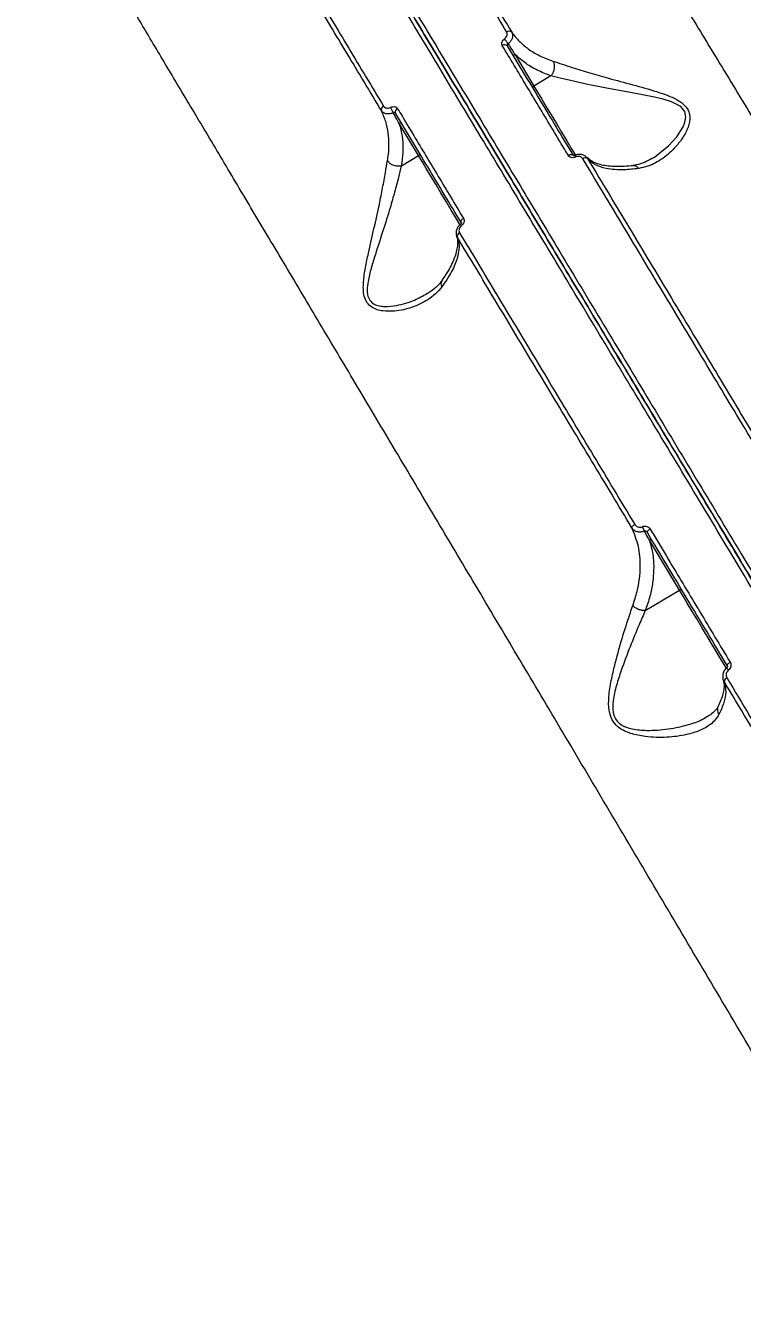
# Model space of a CAD drawing. Header units: millimetres. Extents: x -10374 to 11119, y -8221 to 9433.
# Drawn here: x 1435.2 to 1605.4, y -1585.2 to -1282.4 of the extents above; entities that cross this region are included whole.
import ezdxf

# ---------------------------------------------------------------- set-up
doc = ezdxf.new("R2010")
doc.units = ezdxf.units.MM
for name, color, linetype in [('DIKOM_ОБЪЕКТ', 7, 'Continuous'), ('DIKOM_РАЗМЕР_ЗОНА', 7, 'Continuous'), ('DIKOM_РАЗМЕР_ОБЪЕКТА', 7, 'Continuous')]:
    doc.layers.add(name, color=color, linetype=linetype)
doc.styles.add('style1', font='arial.ttf', dxfattribs={"width": 0.8})
doc.dimstyles.new('1-50', dxfattribs={"dimtxt": 300, "dimasz": 200, "dimexe": 100, "dimexo": 0, "dimgap": 100, "dimtad": 0, "dimdec": 0, "dimtxsty": 'style1', "dimcen": 0, "dimclrd": 7, "dimclre": 7, "dimadec": 1, "dimazin": 2, "dimtfac": 1, "dimtdec": 0, "dimtmove": 1, "dimatfit": 3, "dimfxl": 0, "dimlwd": 25, "dimlwe": 18, "dimarcsym": 0})

# ---------------------------------------------------------------- blocks, each defined once
blk = doc.blocks.new('*D16')
at = {"layer": 'Defpoints', "color": 0, "transparency": 16777216}
for p in [(-9045.1, 5161.67), (3694.49, 5161.67), (1813.16, -6719.94)]:
    blk.add_point(p, dxfattribs=at)
at = {"layer": 'DIKOM_РАЗМЕР_ОБЪЕКТА', "color": 7, "lineweight": 18, "transparency": 16777216}
for p, q in [((3694.49, 5161.67), (-9145.1, 5161.67)), ((1813.16, -6719.94), (-9145.1, -6719.94))]:
    blk.add_line(p, q, dxfattribs=at)
at = {"layer": 'DIKOM_РАЗМЕР_ОБЪЕКТА', "color": 7, "lineweight": 25, "transparency": 16777216}
for p, q in [((-9045.1, 4961.67), (-9045.1, -0.45)), ((-9045.1, -6519.94), (-9045.1, -1080.23))]:
    blk.add_line(p, q, dxfattribs=at)
at = {"layer": 'DIKOM_РАЗМЕР_ОБЪЕКТА', "color": 7, "transparency": 16777216}
for points in [[(-9078.43, 4961.67), (-9011.76, 4961.67), (-9045.1, 5161.67)], [(-9078.43, -6519.94), (-9011.76, -6519.94), (-9045.1, -6719.94)]]:
    blk.add_solid(points, dxfattribs=at)
at = {"layer": 'DIKOM_РАЗМЕР_ОБЪЕКТА', "color": 0, "transparency": 16777216, "insert": (-9045.1, -540.34), "char_height": 300, "attachment_point": 5, "rotation": 90, "style": 'style1'}
blk.add_mtext('11900', dxfattribs=at)
blk = doc.blocks.new('*D15')
at = {"layer": 'Defpoints', "color": 0, "transparency": 16777216}
for p in [(-5227.87, 8308.78), (9119.43, -1150.4), (-5227.87, -1991.82)]:
    blk.add_point(p, dxfattribs=at)
at = {"layer": 'DIKOM_РАЗМЕР_ОБЪЕКТА', "color": 7, "lineweight": 18, "transparency": 16777216}
for p, q in [((-5227.87, -1991.82), (-5227.87, 8408.78)), ((9119.43, -1150.4), (9119.43, 8408.78))]:
    blk.add_line(p, q, dxfattribs=at)
at = {"layer": 'DIKOM_РАЗМЕР_ОБЪЕКТА', "color": 7, "lineweight": 25, "transparency": 16777216}
for p, q in [((-5027.87, 8308.78), (187.44, 8308.78)), ((8919.43, 8308.78), (1267.22, 8308.78))]:
    blk.add_line(p, q, dxfattribs=at)
at = {"layer": 'DIKOM_РАЗМЕР_ОБЪЕКТА', "color": 7, "transparency": 16777216}
for points in [[(-5027.87, 8342.11), (-5027.87, 8275.44), (-5227.87, 8308.78)], [(8919.43, 8342.11), (8919.43, 8275.44), (9119.43, 8308.78)]]:
    blk.add_solid(points, dxfattribs=at)
at = {"layer": 'DIKOM_РАЗМЕР_ОБЪЕКТА', "color": 0, "transparency": 16777216, "insert": (727.33, 8308.78), "char_height": 300, "attachment_point": 5, "style": 'style1'}
blk.add_mtext('14350', dxfattribs=at)
blk = doc.blocks.new('*D14')
at = {"layer": 'Defpoints', "color": 0, "transparency": 16777216}
for p in [(-7515.85, 9236.32), (11119.43, -1423.4), (-7515.85, -2401.58)]:
    blk.add_point(p, dxfattribs=at)
at = {"layer": 'DIKOM_РАЗМЕР_ЗОНА', "color": 7, "lineweight": 18, "transparency": 16777216}
for p, q in [((-7515.85, -2401.58), (-7515.85, 9336.32)), ((11119.43, -1423.4), (11119.43, 9336.32))]:
    blk.add_line(p, q, dxfattribs=at)
at = {"layer": 'DIKOM_РАЗМЕР_ЗОНА', "color": 7, "lineweight": 25, "transparency": 16777216}
for p, q in [((-7315.85, 9236.32), (77.56, 9236.32)), ((10919.43, 9236.32), (1157.34, 9236.32))]:
    blk.add_line(p, q, dxfattribs=at)
at = {"layer": 'DIKOM_РАЗМЕР_ЗОНА', "color": 7, "transparency": 16777216}
for points in [[(-7315.85, 9269.65), (-7315.85, 9202.98), (-7515.85, 9236.32)], [(10919.43, 9269.65), (10919.43, 9202.98), (11119.43, 9236.32)]]:
    blk.add_solid(points, dxfattribs=at)
at = {"layer": 'DIKOM_РАЗМЕР_ЗОНА', "color": 0, "transparency": 16777216, "insert": (617.45, 9236.32), "char_height": 300, "attachment_point": 5, "style": 'style1'}
blk.add_mtext('18650', dxfattribs=at)
blk = doc.blocks.new('*D13')
at = {"layer": 'Defpoints', "color": 0, "transparency": 16777216}
for p in [(-10176.97, 7112.81), (3082.33, 7112.81), (2015.48, -8221.4)]:
    blk.add_point(p, dxfattribs=at)
at = {"layer": 'DIKOM_РАЗМЕР_ЗОНА', "color": 7, "lineweight": 18, "transparency": 16777216}
for p, q in [((3082.33, 7112.81), (-10276.97, 7112.81)), ((2015.48, -8221.4), (-10276.97, -8221.4))]:
    blk.add_line(p, q, dxfattribs=at)
at = {"layer": 'DIKOM_РАЗМЕР_ЗОНА', "color": 7, "lineweight": 25, "transparency": 16777216}
for p, q in [((-10176.97, 6912.81), (-10176.97, -14.41)), ((-10176.97, -8021.4), (-10176.97, -1094.19))]:
    blk.add_line(p, q, dxfattribs=at)
at = {"layer": 'DIKOM_РАЗМЕР_ЗОНА', "color": 7, "transparency": 16777216}
for points in [[(-10210.3, 6912.81), (-10143.64, 6912.81), (-10176.97, 7112.81)], [(-10210.3, -8021.4), (-10143.64, -8021.4), (-10176.97, -8221.4)]]:
    blk.add_solid(points, dxfattribs=at)
at = {"layer": 'DIKOM_РАЗМЕР_ЗОНА', "color": 0, "transparency": 16777216, "insert": (-10176.97, -554.3), "char_height": 300, "attachment_point": 5, "rotation": 90, "style": 'style1'}
blk.add_mtext('15300', dxfattribs=at)

msp = doc.modelspace()

# ---------------------------------------------------------------- linework, layer by layer
at = {"layer": 'DIKOM_ОБЪЕКТ', "color": 7, "linetype": 'Continuous', "lineweight": 15}
for p, q in [((1551.33, -1289.16), (1555.88, -1296.74)), ((1559.92, -1294.31), (1555.88, -1296.74)), ((1528.45, -1313.22), (1523.9, -1305.64)), ((1524.41, -1315.65), (1528.45, -1313.22)), ((1568.43, -1313.75), (1568.62, -1313.96)), ((1590.41, -1416.34), (1583.32, -1404.54)), ((1582.31, -1421.21), (1590.41, -1416.34))]:
    msp.add_line(p, q, dxfattribs=at)
at = {"layer": 'DIKOM_ОБЪЕКТ', "color": 7, "linetype": 'Continuous', "lineweight": 15, "flags": 128}
for points in [[(1583.86, -1313.9), (1584.47, -1313.6), (1587.91, -1310.85), (1589.8, -1308.78), (1591.29, -1306.43), (1591.73, -1305.3), (1591.93, -1304.14), (1591.66, -1302.77), (1590.72, -1301.61), (1588.54, -1300.46), (1586.57, -1299.84), (1584.5, -1299.35), (1578.81, -1298.26), (1573.09, -1297.24), (1568.7, -1296.37), (1564.53, -1295.45), (1562.13, -1294.87), (1559.92, -1294.31), (1559.92, -1294.31), (1559.92, -1294.31)], [(1555.88, -1296.74), (1556.74, -1298.18), (1557.73, -1299.82), (1558.82, -1301.64), (1559.99, -1303.58), (1561.2, -1305.6), (1562.45, -1307.67), (1563.69, -1309.74), (1564.91, -1311.77), (1565.75, -1313.17)], [(1538.31, -1329.63), (1537.48, -1328.25), (1536.26, -1326.22), (1535.02, -1324.16), (1533.78, -1322.08), (1532.56, -1320.06), (1531.39, -1318.12), (1530.3, -1316.31), (1529.31, -1314.66), (1528.45, -1313.22)], [(1564.02, -1313.18), (1564.19, -1313.09), (1564.37, -1313.03), (1564.54, -1312.99), (1564.71, -1312.97), (1564.86, -1312.99), (1564.99, -1313.03), (1565.1, -1313.09), (1565.18, -1313.18)], [(1538.6, -1329.15), (1538.56, -1329.04), (1538.55, -1328.92), (1538.58, -1328.78), (1538.64, -1328.64), (1538.73, -1328.5), (1538.84, -1328.36), (1538.99, -1328.24), (1539.15, -1328.13)], [(1579.15, -1401.61), (1579.13, -1401.53), (1579.15, -1401.43), (1579.2, -1401.33), (1579.27, -1401.22), (1579.38, -1401.1), (1579.5, -1400.99), (1579.64, -1400.87), (1579.8, -1400.77)], [(1582.8, -1402.71), (1582.78, -1402.63), (1582.79, -1402.54), (1582.83, -1402.44), (1582.91, -1402.32), (1583.01, -1402.2), (1583.14, -1402.08), (1583.29, -1401.97), (1583.45, -1401.86)], [(1601.57, -1434.92), (1600.64, -1433.37), (1599.48, -1431.43), (1598.26, -1429.4), (1597.01, -1427.32), (1595.76, -1425.25), (1594.54, -1423.21), (1593.37, -1421.26), (1592.27, -1419.44), (1591.28, -1417.79), (1590.41, -1416.34)], [(1601.75, -1434.25), (1601.74, -1434.19), (1601.76, -1434.11), (1601.81, -1434.02), (1601.89, -1433.91), (1602, -1433.8), (1602.13, -1433.69), (1602.28, -1433.58), (1602.45, -1433.47)]]:
    msp.add_lwpolyline(points, dxfattribs=at)
at = {"layer": 'DIKOM_ОБЪЕКТ', "color": 7, "linetype": 'Continuous', "lineweight": 15}
for centre, radius, start, end in [((2088, -2213.4), 1210, 121.04739, 151.95261), ((1549.99, -1284.65), 0.905, 47.3133, 128.5719), ((1548.93, -1287.81), 0.883, 44.2086, 129.553), ((1543.4, -1290.52), 7.41, 31.0796, 42.2277), ((1551.52, -1289.58), 0.454, 114.6205, 202.7201), ((1556.07, -1297.15), 0.454, 114.5901, 202.7907), ((1520.54, -1302.35), 0.905, 113.4395, 194.6761), ((1528.83, -1299.28), 7.43, 199.7904, 210.9067), ((1523.83, -1302.89), 0.883, 112.4399, 197.8023), ((1524.17, -1306.01), 0.454, 39.2732, 127.355), ((1528.72, -1313.58), 0.454, 39.2544, 127.3725), ((1566.61, -1313.15), 0.956, 182.7106, 207.6048), ((1568.07, -1314.69), 0.908, 52.5752, 130.1714), ((1538.57, -1332.41), 0.908, 111.8089, 189.4337), ((1537.9, -1330.4), 0.956, 34.4223, 59.3348), ((1593.77, -1396.38), 13.12, 202.047, 207.1359), ((1583.6, -1404.9), 0.454, 39.2568, 127.3714), ((1590.69, -1416.7), 0.454, 39.2556, 127.3715), ((1598.71, -1437.92), 4.23, 37.264, 46.7464), ((1602.13, -1438.34), 1.18, 110.9506, 162.6936)]:
    msp.add_arc(centre, radius, start, end, dxfattribs=at)
for points, knots in [([(1787.97, -1716.02), (1785.92, -1712.6), (1780.34, -1703.31), (1770.95, -1687.68), (1759.76, -1669.06), (1748.3, -1649.99), (1736.63, -1630.57), (1724.8, -1610.88), (1712.85, -1590.99), (1700.79, -1570.92), (1688.65, -1550.72), (1676.47, -1530.44), (1664.29, -1510.18), (1652.19, -1490.03), (1640.19, -1470.06), (1628.32, -1450.31), (1616.6, -1430.8), (1605.06, -1411.6), (1593.75, -1392.78), (1582.74, -1374.45), (1572.05, -1356.66), (1561.71, -1339.44), (1551.72, -1322.83), (1542.13, -1306.87), (1532.97, -1291.62), (1524.28, -1277.16), (1516.1, -1263.55), (1508.46, -1250.82), (1501.34, -1238.98), (1494.78, -1228.06), (1488.79, -1218.1), (1483.41, -1209.15), (1478.89, -1201.62), (1475.13, -1195.36), (1472.04, -1190.21), (1469.43, -1185.87), (1467.31, -1182.34), (1465.7, -1179.67), (1464.61, -1177.85), (1464.05, -1176.91), (1463.98, -1176.8), (1463.95, -1176.75)], [0, 0, 0, 0, 0.015653, 0.04249, 0.069412, 0.096376, 0.123341, 0.150263, 0.1771, 0.203937, 0.230859, 0.257823, 0.284788, 0.31171, 0.338547, 0.365384, 0.392306, 0.41927, 0.446235, 0.473157, 0.499994, 0.526831, 0.553753, 0.580717, 0.607682, 0.634604, 0.661441, 0.688278, 0.715199, 0.742164, 0.769129, 0.79605, 0.822888, 0.845967, 0.869168, 0.892397, 0.915626, 0.938828, 0.961588, 0.984348, 1, 1, 1, 1]), ([(1788.57, -1715.08), (1785.73, -1710.35), (1779.37, -1699.75), (1769.13, -1682.71), (1757.91, -1664.04), (1746.43, -1644.93), (1734.74, -1625.49), (1722.91, -1605.79), (1710.96, -1585.9), (1698.91, -1565.85), (1686.79, -1545.68), (1674.63, -1525.45), (1662.5, -1505.25), (1650.44, -1485.18), (1638.64, -1465.54), (1627.12, -1446.37), (1615.89, -1427.68), (1604.83, -1409.28), (1594, -1391.25), (1583.43, -1373.66), (1573.03, -1356.36), (1562.84, -1339.4), (1552.89, -1322.83), (1543.32, -1306.9), (1534.18, -1291.69), (1525.51, -1277.27), (1517.35, -1263.69), (1509.72, -1250.99), (1502.62, -1239.17), (1496.08, -1228.28), (1490.1, -1218.34), (1484.74, -1209.41), (1480.31, -1202.03), (1476.69, -1196.01), (1473.75, -1191.11), (1471.23, -1186.93), (1469.13, -1183.43), (1467.46, -1180.65), (1466.25, -1178.64), (1465.48, -1177.36), (1465.37, -1177.18), (1465.32, -1177.09)], [0, 0, 0, 0, 0.021635, 0.048472, 0.075394, 0.102358, 0.129323, 0.156245, 0.183082, 0.209919, 0.236841, 0.263805, 0.29077, 0.317692, 0.344529, 0.370376, 0.3963, 0.422262, 0.448224, 0.474147, 0.499995, 0.526832, 0.553754, 0.580718, 0.607683, 0.634604, 0.661441, 0.688278, 0.7152, 0.742165, 0.769129, 0.796051, 0.822888, 0.844633, 0.866402, 0.88817, 0.909915, 0.932424, 0.954958, 0.977491, 1, 1, 1, 1]), ([(1465.32, -1177.09), (1465.35, -1177.14), (1465.43, -1177.27), (1466.12, -1178.41), (1467.56, -1180.83), (1469.7, -1184.37), (1472.48, -1189.01), (1475.92, -1194.74), (1480.01, -1201.53), (1484.74, -1209.41), (1490.1, -1218.34), (1496.08, -1228.28), (1502.62, -1239.17), (1509.72, -1250.99), (1517.35, -1263.69), (1525.51, -1277.27), (1534.18, -1291.69), (1543.32, -1306.9), (1552.89, -1322.83), (1562.84, -1339.4), (1573.16, -1356.57), (1583.83, -1374.32), (1594.82, -1392.61), (1606.1, -1411.38), (1617.61, -1430.54), (1629.3, -1450), (1641.14, -1469.71), (1653.11, -1489.63), (1665.19, -1509.73), (1677.33, -1529.94), (1689.49, -1550.17), (1701.6, -1570.33), (1712.87, -1589.08), (1723.29, -1606.42), (1732.87, -1622.36), (1742.34, -1638.13), (1751.79, -1653.86), (1761.2, -1669.52), (1770.54, -1685.06), (1779.7, -1700.31), (1785.62, -1710.16), (1788.57, -1715.08)], [0, 0, 0, 0, 0.015652, 0.042489, 0.069411, 0.096375, 0.12334, 0.150262, 0.177099, 0.203936, 0.230857, 0.257822, 0.284787, 0.311708, 0.338546, 0.365383, 0.392304, 0.419269, 0.446234, 0.473155, 0.499992, 0.526829, 0.553751, 0.580716, 0.607681, 0.634602, 0.661439, 0.688276, 0.715198, 0.742163, 0.769128, 0.796049, 0.822886, 0.844632, 0.8664, 0.888169, 0.909915, 0.932424, 0.954957, 0.977491, 1, 1, 1, 1]), ([(1465.66, -1175.72), (1465.69, -1175.77), (1465.77, -1175.89), (1466.44, -1177.02), (1467.85, -1179.36), (1469.94, -1182.84), (1472.73, -1187.48), (1476.22, -1193.29), (1480.34, -1200.15), (1485.06, -1208.01), (1490.34, -1216.79), (1496.26, -1226.64), (1502.83, -1237.58), (1510.05, -1249.59), (1517.75, -1262.4), (1525.89, -1275.95), (1534.43, -1290.17), (1543.52, -1305.29), (1553.13, -1321.29), (1563.25, -1338.14), (1573.54, -1355.26), (1583.93, -1372.55), (1594.37, -1389.93), (1605.16, -1407.88), (1616.27, -1426.38), (1627.68, -1445.36), (1639.29, -1464.68), (1651.07, -1484.28), (1662.98, -1504.11), (1675.07, -1524.23), (1687.29, -1544.58), (1699.62, -1565.09), (1711.77, -1585.31), (1723.71, -1605.19), (1735.41, -1624.66), (1747.06, -1644.04), (1758.61, -1663.27), (1770.02, -1682.26), (1780.4, -1699.53), (1786.84, -1710.25), (1789.69, -1714.99)], [0, 0, 0, 0, 0.015651, 0.042167, 0.068704, 0.09522, 0.122506, 0.149814, 0.177101, 0.203617, 0.230153, 0.256669, 0.283955, 0.311263, 0.33855, 0.365066, 0.391602, 0.418118, 0.445404, 0.472713, 0.499999, 0.52556, 0.55114, 0.576701, 0.602949, 0.629218, 0.655467, 0.681983, 0.708519, 0.735035, 0.762321, 0.78963, 0.816916, 0.843432, 0.869969, 0.896485, 0.923771, 0.951079, 0.978366, 1, 1, 1, 1]), ([(1535.73, -1185.34), (1536.39, -1186.43), (1537.7, -1188.6), (1540.46, -1193.16), (1543.78, -1198.63), (1547.69, -1205.09), (1552.16, -1212.49), (1557.2, -1220.8), (1562.8, -1230.05), (1568.94, -1240.19), (1575.6, -1251.18), (1582.75, -1262.97), (1590.35, -1275.51), (1598.39, -1288.76), (1606.86, -1302.72), (1615.74, -1317.36), (1625, -1332.61), (1634.6, -1348.41), (1644.48, -1364.68), (1654.64, -1381.39), (1665.05, -1398.5), (1675.7, -1416), (1686.54, -1433.81), (1697.53, -1451.85), (1708.62, -1470.03), (1719.78, -1488.31), (1731, -1506.67), (1742.25, -1525.07), (1753.5, -1543.44), (1764.69, -1561.7), (1775.77, -1579.75), (1785.9, -1596.22), (1795.09, -1611.15), (1800.59, -1620.07), (1803.34, -1624.53)], [0, 0, 0, 0, 0.031557, 0.063213, 0.09492, 0.126627, 0.158283, 0.189839, 0.221397, 0.253054, 0.284762, 0.31647, 0.348127, 0.379685, 0.411265, 0.442944, 0.474674, 0.506404, 0.538084, 0.569664, 0.601295, 0.633026, 0.664806, 0.696588, 0.728318, 0.75995, 0.791659, 0.823468, 0.855327, 0.887186, 0.918995, 0.950705, 0.975353, 1, 1, 1, 1]), ([(1549.43, -1283.94), (1546.67, -1279.36), (1541.16, -1270.18), (1533.4, -1257.28), (1526.01, -1244.98), (1521.48, -1237.44), (1519.22, -1233.67)], [0, 0, 0, 0, 0.248595, 0.49719, 0.748595, 1, 1, 1, 1]), ([(1520.46, -1233.83), (1522.7, -1237.55), (1527.17, -1244.99), (1534.5, -1257.2), (1542.26, -1270.1), (1547.82, -1279.36), (1550.61, -1283.98)], [0, 0, 0, 0, 0.248595, 0.497191, 0.748596, 1, 1, 1, 1]), ([(1701.69, -1685.6), (1698.71, -1680.5), (1692.74, -1670.31), (1683.59, -1654.7), (1674.32, -1638.91), (1664.81, -1622.74), (1655.08, -1606.22), (1645.15, -1589.37), (1635.18, -1572.48), (1624.87, -1555.02), (1614.23, -1537.02), (1603.29, -1518.53), (1592.42, -1500.17), (1581.67, -1482.03), (1571.09, -1464.19), (1560.73, -1446.73), (1550.61, -1429.69), (1540.74, -1413.08), (1531.14, -1396.93), (1521.86, -1381.32), (1512.94, -1366.32), (1504.41, -1352), (1496.31, -1338.38), (1488.63, -1325.49), (1481.4, -1313.34), (1474.63, -1301.98), (1468.37, -1291.47), (1462.53, -1281.68), (1457.17, -1272.69), (1452.33, -1264.57), (1448.12, -1257.5), (1444.57, -1251.55), (1441.63, -1246.62), (1440.25, -1244.3), (1439.55, -1243.13)], [0, 0, 0, 0, 0.027767, 0.055566, 0.083366, 0.111132, 0.140037, 0.16898, 0.197923, 0.226828, 0.258637, 0.290548, 0.32251, 0.354472, 0.386382, 0.418191, 0.449895, 0.4817, 0.513556, 0.545411, 0.577215, 0.608919, 0.640547, 0.672276, 0.704055, 0.735834, 0.767563, 0.799191, 0.832594, 0.866026, 0.89943, 0.932943, 0.966486, 1, 1, 1, 1]), ([(1519.66, -1302.58), (1516.91, -1298), (1511.42, -1288.85), (1503.68, -1275.97), (1496.31, -1263.7), (1491.79, -1256.18), (1489.53, -1252.42)], [0, 0, 0, 0, 0.248595, 0.49719, 0.748595, 1, 1, 1, 1]), ([(1489.98, -1251.24), (1492.22, -1254.97), (1496.69, -1262.42), (1504.05, -1274.66), (1511.82, -1287.6), (1517.39, -1296.88), (1520.18, -1301.52)], [0, 0, 0, 0, 0.248596, 0.49719, 0.748595, 1, 1, 1, 1]), ([(1548.37, -1287.13), (1548.35, -1287.11), (1548.28, -1286.98), (1548.22, -1286.7), (1548.29, -1286.28), (1548.52, -1285.87), (1548.77, -1285.65), (1548.89, -1285.54)], [0, 0, 0, 0, 0.048953, 0.287109, 0.524994, 0.762545, 1, 1, 1, 1]), ([(1548.89, -1285.54), (1549.02, -1285.43), (1549.27, -1285.2), (1549.5, -1284.79), (1549.57, -1284.38), (1549.51, -1284.09), (1549.44, -1283.96), (1549.43, -1283.94)], [0, 0, 0, 0, 0.237676, 0.475516, 0.71373, 0.952013, 1, 1, 1, 1]), ([(1549.75, -1286.69), (1549.71, -1286.73), (1549.63, -1286.8), (1549.55, -1286.93), (1549.52, -1287.06), (1549.53, -1287.15), (1549.56, -1287.19), (1549.56, -1287.2)], [0, 0, 0, 0, 0.23691, 0.474437, 0.712572, 0.95104, 1, 1, 1, 1]), ([(1550.61, -1283.98), (1550.63, -1284.02), (1550.75, -1284.24), (1550.86, -1284.72), (1550.74, -1285.42), (1550.37, -1286.13), (1549.96, -1286.5), (1549.75, -1286.69)], [0, 0, 0, 0, 0.047988, 0.286171, 0.524286, 0.762103, 1, 1, 1, 1]), ([(1549.75, -1286.69), (1550.2, -1287.41), (1550.72, -1288.24), (1551.25, -1289.05), (1551.33, -1289.16)], [0, 0, 0, 0, 0.864945, 1, 1, 1, 1]), ([(1550.61, -1283.98), (1550.63, -1284.01), (1551.16, -1284.76), (1552.36, -1286.16), (1554.55, -1288.01), (1557.19, -1289.63), (1559.32, -1290.43), (1560.39, -1290.83)], [0, 0, 0, 0, 0.008899, 0.24179, 0.47728, 0.736825, 1, 1, 1, 1]), ([(1564.02, -1313.18), (1563.74, -1312.72), (1562.37, -1310.44), (1559.02, -1304.86), (1554.03, -1296.55), (1550.25, -1290.27), (1548.37, -1287.13)], [0, 0, 0, 0, 0.050769, 0.253856, 0.626701, 1, 1, 1, 1]), ([(1549.56, -1287.2), (1552.08, -1291.4), (1557.14, -1299.81), (1562.5, -1308.72), (1565.18, -1313.18)], [0, 0, 0, 0, 0.499451, 1, 1, 1, 1]), ([(1559.92, -1294.31), (1558.79, -1293.89), (1556.53, -1293.03), (1553.65, -1291.29), (1552.09, -1289.86), (1551.33, -1289.16)], [0, 0, 0, 0, 0.33721, 0.679137, 1, 1, 1, 1]), ([(1560.39, -1290.83), (1560.41, -1290.86), (1560.49, -1290.99), (1560.65, -1291.36), (1560.75, -1292.01), (1560.66, -1292.83), (1560.39, -1293.65), (1560.08, -1294.09), (1559.92, -1294.31)], [0, 0, 0, 0, 0.035044, 0.155262, 0.366445, 0.577631, 0.788808, 1, 1, 1, 1]), ([(1560.39, -1290.83), (1561.1, -1291.07), (1562.52, -1291.54), (1565.44, -1292.48), (1569.11, -1293.61), (1573.94, -1295), (1579.33, -1296.42), (1583.9, -1297.69), (1587.16, -1298.76), (1589.39, -1299.68), (1591.35, -1300.85), (1592.58, -1302.42), (1593.03, -1304.31), (1592.55, -1306.58), (1591.3, -1308.98), (1589.28, -1311.58), (1586.53, -1314.04), (1583.49, -1315.71), (1581.49, -1316.15), (1580.78, -1316.3)], [0, 0, 0, 0, 0.044777, 0.089582, 0.16096, 0.23245, 0.323855, 0.41521, 0.450598, 0.485928, 0.53294, 0.566421, 0.5998, 0.653091, 0.71081, 0.768669, 0.859286, 0.949792, 1, 1, 1, 1]), ([(1559.92, -1294.31), (1559.92, -1294.31), (1559.92, -1294.31), (1559.92, -1294.31), (1559.92, -1294.31)], [0, 0, 0, 0, 0.681938, 1, 1, 1, 1]), ([(1520.18, -1301.52), (1520.26, -1301.62), (1520.41, -1301.81), (1520.81, -1301.96), (1521.27, -1301.98), (1521.62, -1301.89), (1521.81, -1301.81), (1521.84, -1301.79)], [0, 0, 0, 0, 0.237797, 0.475534, 0.713544, 0.951537, 1, 1, 1, 1]), ([(1521.84, -1301.79), (1521.87, -1301.78), (1522.05, -1301.7), (1522.41, -1301.61), (1522.86, -1301.63), (1523.26, -1301.78), (1523.41, -1301.98), (1523.49, -1302.08)], [0, 0, 0, 0, 0.04801, 0.285642, 0.523669, 0.761748, 1, 1, 1, 1]), ([(1523.49, -1302.08), (1523.75, -1302.5), (1525.02, -1304.62), (1528.2, -1309.92), (1533.13, -1318.11), (1537.14, -1324.79), (1539.15, -1328.13)], [0, 0, 0, 0, 0.05077, 0.253856, 0.626699, 1, 1, 1, 1]), ([(1521.11, -1314.43), (1521.15, -1314.18), (1521.36, -1312.93), (1521.52, -1310.71), (1521.34, -1307.84), (1520.77, -1305.09), (1520.03, -1303.42), (1519.66, -1302.58)], [0, 0, 0, 0, 0.056391, 0.288291, 0.522768, 0.760005, 1, 1, 1, 1]), ([(1522.45, -1303.1), (1522.4, -1303.12), (1522.09, -1303.25), (1521.49, -1303.39), (1520.72, -1303.35), (1520.06, -1303.08), (1519.8, -1302.74), (1519.66, -1302.58)], [0, 0, 0, 0, 0.048492, 0.286702, 0.524701, 0.762282, 1, 1, 1, 1]), ([(1522.99, -1303.16), (1522.96, -1303.13), (1522.91, -1303.07), (1522.79, -1303.03), (1522.64, -1303.03), (1522.52, -1303.06), (1522.46, -1303.09), (1522.45, -1303.1)], [0, 0, 0, 0, 0.238553, 0.477048, 0.7148, 0.952113, 1, 1, 1, 1]), ([(1523.9, -1305.64), (1523.79, -1305.46), (1523.33, -1304.61), (1522.84, -1303.76), (1522.45, -1303.1)], [0, 0, 0, 0, 0.218552, 1, 1, 1, 1]), ([(1538.6, -1329.15), (1535.93, -1324.7), (1530.57, -1315.78), (1525.52, -1307.37), (1522.99, -1303.16)], [0, 0, 0, 0, 0.499451, 1, 1, 1, 1]), ([(1523.9, -1305.64), (1524.16, -1306.64), (1524.66, -1308.57), (1524.83, -1311.68), (1524.67, -1314.04), (1524.45, -1315.39), (1524.41, -1315.65)], [0, 0, 0, 0, 0.320831, 0.622356, 0.927232, 1, 1, 1, 1]), ([(1565.77, -1313.59), (1565.59, -1313.65), (1565.24, -1313.77), (1564.72, -1313.72), (1564.29, -1313.53), (1564.11, -1313.3), (1564.02, -1313.18)], [0, 0, 0, 0, 0.259255, 0.502156, 0.751165, 1, 1, 1, 1]), ([(1565.66, -1313.19), (1565.63, -1313.2), (1565.56, -1313.23), (1565.44, -1313.25), (1565.31, -1313.25), (1565.21, -1313.22), (1565.18, -1313.2), (1565.18, -1313.19), (1565.18, -1313.18)], [0, 0, 0, 0, 0.074896, 0.217341, 0.363753, 0.573587, 0.836237, 1, 1, 1, 1]), ([(1568.43, -1313.74), (1568.29, -1313.58), (1567.96, -1313.23), (1567.22, -1312.97), (1566.41, -1312.92), (1565.9, -1313.11), (1565.66, -1313.21)], [0, 0, 0, 0, 0.21693, 0.486599, 0.75808, 1, 1, 1, 1]), ([(1567.49, -1313.99), (1567.4, -1313.88), (1567.22, -1313.65), (1566.79, -1313.46), (1566.31, -1313.42), (1565.96, -1313.51), (1565.79, -1313.58), (1565.77, -1313.59)], [0, 0, 0, 0, 0.248654, 0.497535, 0.738904, 0.970353, 1, 1, 1, 1]), ([(1609.07, -1383.18), (1607.4, -1380.39), (1602.49, -1372.24), (1594.53, -1358.98), (1585.25, -1343.55), (1576.2, -1328.48), (1570.39, -1318.82), (1567.49, -1313.99)], [0, 0, 0, 0, 0.114454, 0.334765, 0.555076, 0.777537, 1, 1, 1, 1]), ([(1579.35, -1315.62), (1579.22, -1315.64), (1578.31, -1315.77), (1576.79, -1315.86), (1574.82, -1315.87), (1573.08, -1315.71), (1571.59, -1315.41), (1570.36, -1314.99), (1569.4, -1314.47), (1568.8, -1314.02), (1568.59, -1313.72), (1568.53, -1313.64)], [0, 0, 0, 0, 0.020949, 0.150016, 0.280005, 0.410745, 0.542085, 0.674147, 0.807818, 0.945682, 1, 1, 1, 1]), ([(1568.62, -1313.96), (1571.49, -1318.74), (1577.23, -1328.28), (1586.23, -1343.26), (1595.51, -1358.7), (1603.52, -1372.02), (1608.44, -1380.21), (1610.12, -1383)], [0, 0, 0, 0, 0.22031, 0.440621, 0.663082, 0.885545, 1, 1, 1, 1]), ([(1580.78, -1316.3), (1579.61, -1316.44), (1577.56, -1316.67), (1575.02, -1316.62), (1572.61, -1316.29), (1570.28, -1315.53), (1569.18, -1314.49), (1568.62, -1313.96)], [0, 0, 0, 0, 0.202261, 0.356404, 0.511994, 0.753248, 1, 1, 1, 1]), ([(1583.88, -1313.96), (1583.29, -1314.28), (1582.1, -1314.92), (1580.58, -1315.45), (1579.64, -1315.56), (1579.33, -1315.59)], [0, 0, 0, 0, 0.403001, 0.804795, 1, 1, 1, 1]), ([(1534.03, -1344.39), (1533.54, -1344.97), (1532.56, -1346.12), (1530.26, -1347.83), (1527.03, -1349.4), (1523.31, -1350.21), (1520.45, -1350.23), (1518.64, -1349.86), (1517.3, -1349.26), (1516.19, -1348.21), (1515.55, -1346.68), (1515.34, -1344.98), (1515.42, -1342.7), (1515.85, -1339.83), (1516.75, -1335.62), (1517.91, -1330.56), (1519.09, -1325.33), (1519.97, -1320.89), (1520.62, -1317.35), (1520.95, -1315.36), (1521.11, -1314.43)], [0, 0, 0, 0, 0.051931, 0.103891, 0.195156, 0.286405, 0.343703, 0.373135, 0.402472, 0.436683, 0.467111, 0.496977, 0.526969, 0.580892, 0.634955, 0.726589, 0.818132, 0.881056, 0.943891, 1, 1, 1, 1]), ([(1524.4, -1315.65), (1524.4, -1315.65), (1524.12, -1316.51), (1523.74, -1318.53), (1522.81, -1321.89), (1521.61, -1326.16), (1520.03, -1331.13), (1518.47, -1335.94), (1517.22, -1339.92), (1516.51, -1342.74), (1516.25, -1344.88), (1516.36, -1346.41), (1516.84, -1347.67), (1517.89, -1348.54), (1519.19, -1348.95), (1520.98, -1349.11), (1523.85, -1348.79), (1527.31, -1347.81), (1529.51, -1346.52), (1530.46, -1345.96)], [0, 0, 0, 0, 0.000037, 0.064729, 0.138267, 0.211904, 0.319346, 0.426875, 0.488815, 0.550575, 0.591446, 0.615522, 0.647153, 0.682927, 0.715059, 0.747339, 0.812669, 0.919396, 1, 1, 1, 1]), ([(1521.11, -1314.43), (1521.13, -1314.46), (1521.21, -1314.59), (1521.46, -1314.9), (1521.98, -1315.3), (1522.75, -1315.61), (1523.6, -1315.75), (1524.14, -1315.68), (1524.4, -1315.65)], [0, 0, 0, 0, 0.035032, 0.155242, 0.366442, 0.577622, 0.788806, 1, 1, 1, 1]), ([(1524.41, -1315.65), (1524.41, -1315.65), (1524.41, -1315.65), (1524.4, -1315.65), (1524.4, -1315.65)], [0, 0, 0, 0, 0.682439, 1, 1, 1, 1]), ([(1580.78, -1316.3), (1580.76, -1316.28), (1580.59, -1316.08), (1580.2, -1315.79), (1579.7, -1315.6), (1579.43, -1315.66), (1579.36, -1315.68)], [0, 0, 0, 0, 0.043948, 0.440652, 0.852035, 1, 1, 1, 1]), ([(1538.6, -1329.16), (1538.61, -1329.16), (1538.62, -1329.17), (1538.61, -1329.27), (1538.56, -1329.39), (1538.48, -1329.5), (1538.41, -1329.55), (1538.38, -1329.58)], [0, 0, 0, 0, 0.354693, 0.585532, 0.755968, 0.898905, 1, 1, 1, 1]), ([(1539.15, -1328.13), (1539.17, -1328.17), (1539.26, -1328.33), (1539.33, -1328.66), (1539.26, -1329.1), (1539.05, -1329.53), (1538.81, -1329.75), (1538.69, -1329.86)], [0, 0, 0, 0, 0.079605, 0.319519, 0.549849, 0.77492, 1, 1, 1, 1]), ([(1537.46, -1332.33), (1537.53, -1332.5), (1537.7, -1332.91), (1537.79, -1333.81), (1537.71, -1335.01), (1537.38, -1336.44), (1536.82, -1338), (1536.01, -1339.71), (1535.09, -1341.32), (1534.34, -1342.4), (1534.04, -1342.82)], [0, 0, 0, 0, 0.096591, 0.230709, 0.373582, 0.509832, 0.64403, 0.777814, 0.911477, 1, 1, 1, 1]), ([(1538.39, -1329.59), (1538.36, -1329.61), (1538.08, -1329.8), (1537.67, -1330.33), (1537.38, -1331.15), (1537.35, -1331.84), (1537.51, -1332.15), (1537.55, -1332.22)], [0, 0, 0, 0, 0.039512, 0.331971, 0.628694, 0.923256, 1, 1, 1, 1]), ([(1537.67, -1332.56), (1537.63, -1332.49), (1537.57, -1332.39), (1537.55, -1332.27), (1537.54, -1332.23)], [0, 0, 0, 0, 0.666534, 1, 1, 1, 1]), ([(1538.69, -1329.86), (1538.57, -1329.97), (1538.33, -1330.19), (1538.12, -1330.61), (1538.05, -1331.05), (1538.12, -1331.37), (1538.21, -1331.53), (1538.23, -1331.57)], [0, 0, 0, 0, 0.226413, 0.452751, 0.682392, 0.920774, 1, 1, 1, 1]), ([(1538.23, -1331.57), (1539.72, -1334.04), (1544.06, -1341.28), (1551.5, -1353.65), (1560.64, -1368.87), (1570.06, -1384.55), (1576.55, -1395.37), (1579.8, -1400.77)], [0, 0, 0, 0, 0.114454, 0.334765, 0.555076, 0.777538, 1, 1, 1, 1]), ([(1537.67, -1332.56), (1537.8, -1332.94), (1538.1, -1333.83), (1538.14, -1335.48), (1537.69, -1337.8), (1536.51, -1340.72), (1534.86, -1343.16), (1534.03, -1344.39)], [0, 0, 0, 0, 0.130167, 0.308138, 0.488273, 0.74085, 1, 1, 1, 1]), ([(1579.15, -1401.61), (1575.94, -1396.26), (1569.52, -1385.58), (1560.15, -1369.98), (1550.99, -1354.74), (1543.52, -1342.29), (1539.16, -1335.03), (1537.67, -1332.56)], [0, 0, 0, 0, 0.220311, 0.440622, 0.663084, 0.885546, 1, 1, 1, 1]), ([(1534.12, -1342.79), (1534.02, -1342.94), (1533.59, -1343.59), (1532.56, -1344.57), (1531.45, -1345.49), (1530.67, -1345.92), (1530.49, -1346.02)], [0, 0, 0, 0, 0.114902, 0.487148, 0.877273, 1, 1, 1, 1]), ([(1534.03, -1344.39), (1534.02, -1344.37), (1533.93, -1344.12), (1533.85, -1343.63), (1533.91, -1343.13), (1534.08, -1342.92), (1534.12, -1342.88)], [0, 0, 0, 0, 0.045398, 0.455115, 0.879995, 1, 1, 1, 1]), ([(1579.36, -1420.01), (1579.72, -1418.91), (1580.42, -1416.78), (1580.98, -1413.67), (1581.23, -1410.04), (1580.87, -1405.87), (1579.73, -1403.04), (1579.15, -1401.61)], [0, 0, 0, 0, 0.164795, 0.31844, 0.473521, 0.73331, 1, 1, 1, 1]), ([(1582.09, -1402.37), (1582.06, -1402.38), (1581.77, -1402.5), (1581.17, -1402.63), (1580.35, -1402.55), (1579.62, -1402.21), (1579.3, -1401.81), (1579.15, -1401.61)], [0, 0, 0, 0, 0.033355, 0.266467, 0.508292, 0.755288, 1, 1, 1, 1]), ([(1579.8, -1400.77), (1579.9, -1400.9), (1580.1, -1401.17), (1580.55, -1401.4), (1581.05, -1401.46), (1581.41, -1401.39), (1581.59, -1401.32), (1581.61, -1401.31)], [0, 0, 0, 0, 0.247857, 0.49593, 0.736482, 0.967102, 1, 1, 1, 1]), ([(1581.61, -1401.31), (1581.63, -1401.3), (1581.81, -1401.23), (1582.17, -1401.15), (1582.68, -1401.22), (1583.15, -1401.46), (1583.35, -1401.73), (1583.45, -1401.86)], [0, 0, 0, 0, 0.029951, 0.261831, 0.503947, 0.752043, 1, 1, 1, 1]), ([(1583.45, -1401.86), (1583.77, -1402.39), (1585.35, -1405.01), (1589.27, -1411.54), (1595.26, -1421.52), (1600.05, -1429.49), (1602.45, -1433.47)], [0, 0, 0, 0, 0.050769, 0.253848, 0.626695, 1, 1, 1, 1]), ([(1582.8, -1402.71), (1582.76, -1402.65), (1582.67, -1402.52), (1582.49, -1402.39), (1582.31, -1402.34), (1582.18, -1402.34), (1582.12, -1402.36), (1582.1, -1402.36), (1582.09, -1402.37)], [0, 0, 0, 0, 0.272608, 0.532493, 0.766804, 0.931854, 0.974067, 1, 1, 1, 1]), ([(1583.32, -1404.54), (1583.22, -1404.36), (1582.82, -1403.63), (1582.4, -1402.91), (1582.09, -1402.37)], [0, 0, 0, 0, 0.256371, 1, 1, 1, 1]), ([(1583.32, -1404.54), (1583.61, -1405.64), (1584.21, -1407.86), (1584.37, -1411.26), (1584.11, -1414.58), (1583.48, -1417.82), (1582.71, -1420.06), (1582.31, -1421.21)], [0, 0, 0, 0, 0.219898, 0.442776, 0.623671, 0.806258, 1, 1, 1, 1]), ([(1601.75, -1434.25), (1598.56, -1428.93), (1592.16, -1418.28), (1585.92, -1407.9), (1582.8, -1402.71)], [0, 0, 0, 0, 0.499451, 1, 1, 1, 1]), ([(1599.78, -1445.87), (1599.51, -1446.32), (1598.97, -1447.2), (1597.52, -1448.53), (1595.3, -1449.78), (1591.84, -1450.83), (1587.48, -1451.42), (1582.89, -1451.29), (1579, -1450.55), (1576.35, -1449.37), (1574.62, -1447.65), (1573.68, -1445.39), (1573.53, -1442.31), (1573.99, -1438.73), (1575.04, -1434.17), (1576.44, -1429), (1578, -1423.95), (1578.96, -1421.16), (1579.36, -1420.01)], [0, 0, 0, 0, 0.040431, 0.080881, 0.150957, 0.221147, 0.313921, 0.40669, 0.468097, 0.51844, 0.550939, 0.585739, 0.630831, 0.689218, 0.74783, 0.841261, 0.93458, 1, 1, 1, 1]), ([(1582.31, -1421.21), (1582.05, -1421.21), (1581.54, -1421.21), (1580.71, -1420.96), (1579.98, -1420.59), (1579.56, -1420.24), (1579.38, -1420.04), (1579.36, -1420.01)], [0, 0, 0, 0, 0.243963, 0.488003, 0.731972, 0.9571, 1, 1, 1, 1]), ([(1582.31, -1421.21), (1582.3, -1421.21), (1581.86, -1422.29), (1580.61, -1425.02), (1578.69, -1429.8), (1576.83, -1434.66), (1575.42, -1438.97), (1574.61, -1442.28), (1574.49, -1444.99), (1574.96, -1446.46), (1575.6, -1447.51), (1576.51, -1448.32), (1577.88, -1448.94), (1579.9, -1449.49), (1583.28, -1449.76), (1587.87, -1449.42), (1592.22, -1448.46), (1595.37, -1447.39), (1596.7, -1446.53), (1597.17, -1446.23)], [0, 0, 0, 0, 0.000067, 0.075317, 0.181579, 0.290791, 0.356069, 0.422497, 0.47055, 0.498083, 0.506219, 0.53961, 0.566414, 0.593983, 0.662835, 0.768222, 0.87626, 0.956186, 1, 1, 1, 1]), ([(1582.31, -1421.21), (1582.31, -1421.21), (1582.31, -1421.21), (1582.31, -1421.21), (1582.31, -1421.21), (1582.31, -1421.21)], [0, 0, 0, 0, 0.504767, 0.896008, 1, 1, 1, 1]), ([(1601.62, -1434.84), (1601.58, -1434.87), (1601.29, -1435.07), (1600.92, -1435.61), (1600.62, -1436.47), (1600.7, -1437.06), (1600.74, -1437.35)], [0, 0, 0, 0, 0.051355, 0.367463, 0.686333, 1, 1, 1, 1]), ([(1601.75, -1434.26), (1601.77, -1434.31), (1601.82, -1434.39), (1601.8, -1434.56), (1601.73, -1434.7), (1601.66, -1434.79), (1601.61, -1434.83), (1601.61, -1434.83)], [0, 0, 0, 0, 0.304398, 0.562717, 0.781564, 0.981375, 1, 1, 1, 1]), ([(1602.45, -1433.47), (1602.47, -1433.5), (1602.56, -1433.68), (1602.66, -1434.03), (1602.63, -1434.52), (1602.44, -1435), (1602.2, -1435.23), (1602.08, -1435.35)], [0, 0, 0, 0, 0.054622, 0.291386, 0.527851, 0.763978, 1, 1, 1, 1]), ([(1600.76, -1437.68), (1600.79, -1437.74), (1600.93, -1438.02), (1601.02, -1438.67), (1601.02, -1439.7), (1600.79, -1440.95), (1600.34, -1442.37), (1599.84, -1443.43), (1599.59, -1443.94)], [0, 0, 0, 0, 0.057524, 0.252824, 0.436013, 0.630728, 0.819489, 1, 1, 1, 1]), ([(1601, -1437.99), (1601.17, -1438.63), (1601.53, -1439.93), (1601.22, -1442.34), (1600.51, -1444.38), (1599.91, -1445.61), (1599.78, -1445.87)], [0, 0, 0, 0, 0.299159, 0.603985, 0.916347, 1, 1, 1, 1]), ([(1601, -1437.99), (1600.97, -1437.94), (1600.85, -1437.74), (1600.81, -1437.52), (1600.77, -1437.35)], [0, 0, 0, 0, 0.262772, 1, 1, 1, 1]), ([(1645.7, -1512.42), (1641.93, -1506.15), (1634.41, -1493.62), (1623.18, -1474.92), (1612.01, -1456.32), (1604.67, -1444.1), (1601, -1437.99)], [0, 0, 0, 0, 0.248597, 0.497193, 0.748597, 1, 1, 1, 1]), ([(1602.08, -1435.35), (1601.96, -1435.47), (1601.71, -1435.71), (1601.52, -1436.18), (1601.49, -1436.68), (1601.59, -1437.04), (1601.69, -1437.21), (1601.71, -1437.24)], [0, 0, 0, 0, 0.236454, 0.472963, 0.709898, 0.946846, 1, 1, 1, 1]), ([(1601.71, -1437.24), (1605.34, -1443.3), (1612.62, -1455.41), (1623.77, -1473.97), (1635.06, -1492.78), (1642.69, -1505.48), (1646.51, -1511.83)], [0, 0, 0, 0, 0.248596, 0.497193, 0.748597, 1, 1, 1, 1]), ([(1599.6, -1443.91), (1599.58, -1443.97), (1599.4, -1444.39), (1598.82, -1445.06), (1598.04, -1445.8), (1597.39, -1446.17), (1597.2, -1446.28)], [0, 0, 0, 0, 0.064366, 0.44627, 0.83909, 1, 1, 1, 1]), ([(1599.61, -1443.95), (1599.6, -1443.96), (1599.45, -1444.15), (1599.4, -1444.65), (1599.48, -1445.26), (1599.66, -1445.67), (1599.76, -1445.84), (1599.78, -1445.87)], [0, 0, 0, 0, 0.014598, 0.375757, 0.736923, 0.939893, 1, 1, 1, 1])]:
    msp.add_open_spline(points, degree=3, knots=knots, dxfattribs=at)

# ---------------------------------------------------------------- dimensions: what is measured, and where the dimension line sits
at = {"layer": 'DIKOM_РАЗМЕР_ЗОНА'}
for base, p1, p2, angle, text, picture, middle in [((-7515.85, 9236.32), (11119.43, -1423.4), (-7515.85, -2401.58), 180, '18650', '*D14', (617.45, 9236.32)), ((-10176.97, 7112.81), (2015.48, -8221.4), (3082.33, 7112.81), 270, '15300', '*D13', (-10176.97, -554.3))]:
    dim = msp.add_linear_dim(base=base, p1=p1, p2=p2, angle=angle, text=text, dimstyle='1-50', override={"dimscale": 1, "dimtix": 0, "dimtofl": 1, "dimtmove": 1, "dimatfit": 3}, dxfattribs=at)
    dim.commit()
    dim.dimension.update_dxf_attribs({"geometry": picture, "text_midpoint": middle, "dimtype": 160})
at = {"layer": 'DIKOM_РАЗМЕР_ОБЪЕКТА'}
for base, p1, p2, angle, text, picture, middle in [((-5227.87, 8308.78), (9119.43, -1150.4), (-5227.87, -1991.82), 180, '14350', '*D15', (727.33, 8308.78)), ((-9045.1, 5161.67), (1813.16, -6719.94), (3694.49, 5161.67), 270, '11900', '*D16', (-9045.1, -540.34))]:
    dim = msp.add_linear_dim(base=base, p1=p1, p2=p2, angle=angle, text=text, dimstyle='1-50', override={"dimscale": 1, "dimtix": 0, "dimtofl": 1, "dimtmove": 1, "dimatfit": 3}, dxfattribs=at)
    dim.commit()
    dim.dimension.update_dxf_attribs({"geometry": picture, "text_midpoint": middle, "dimtype": 160})

doc.saveas('drawing.dxf')
